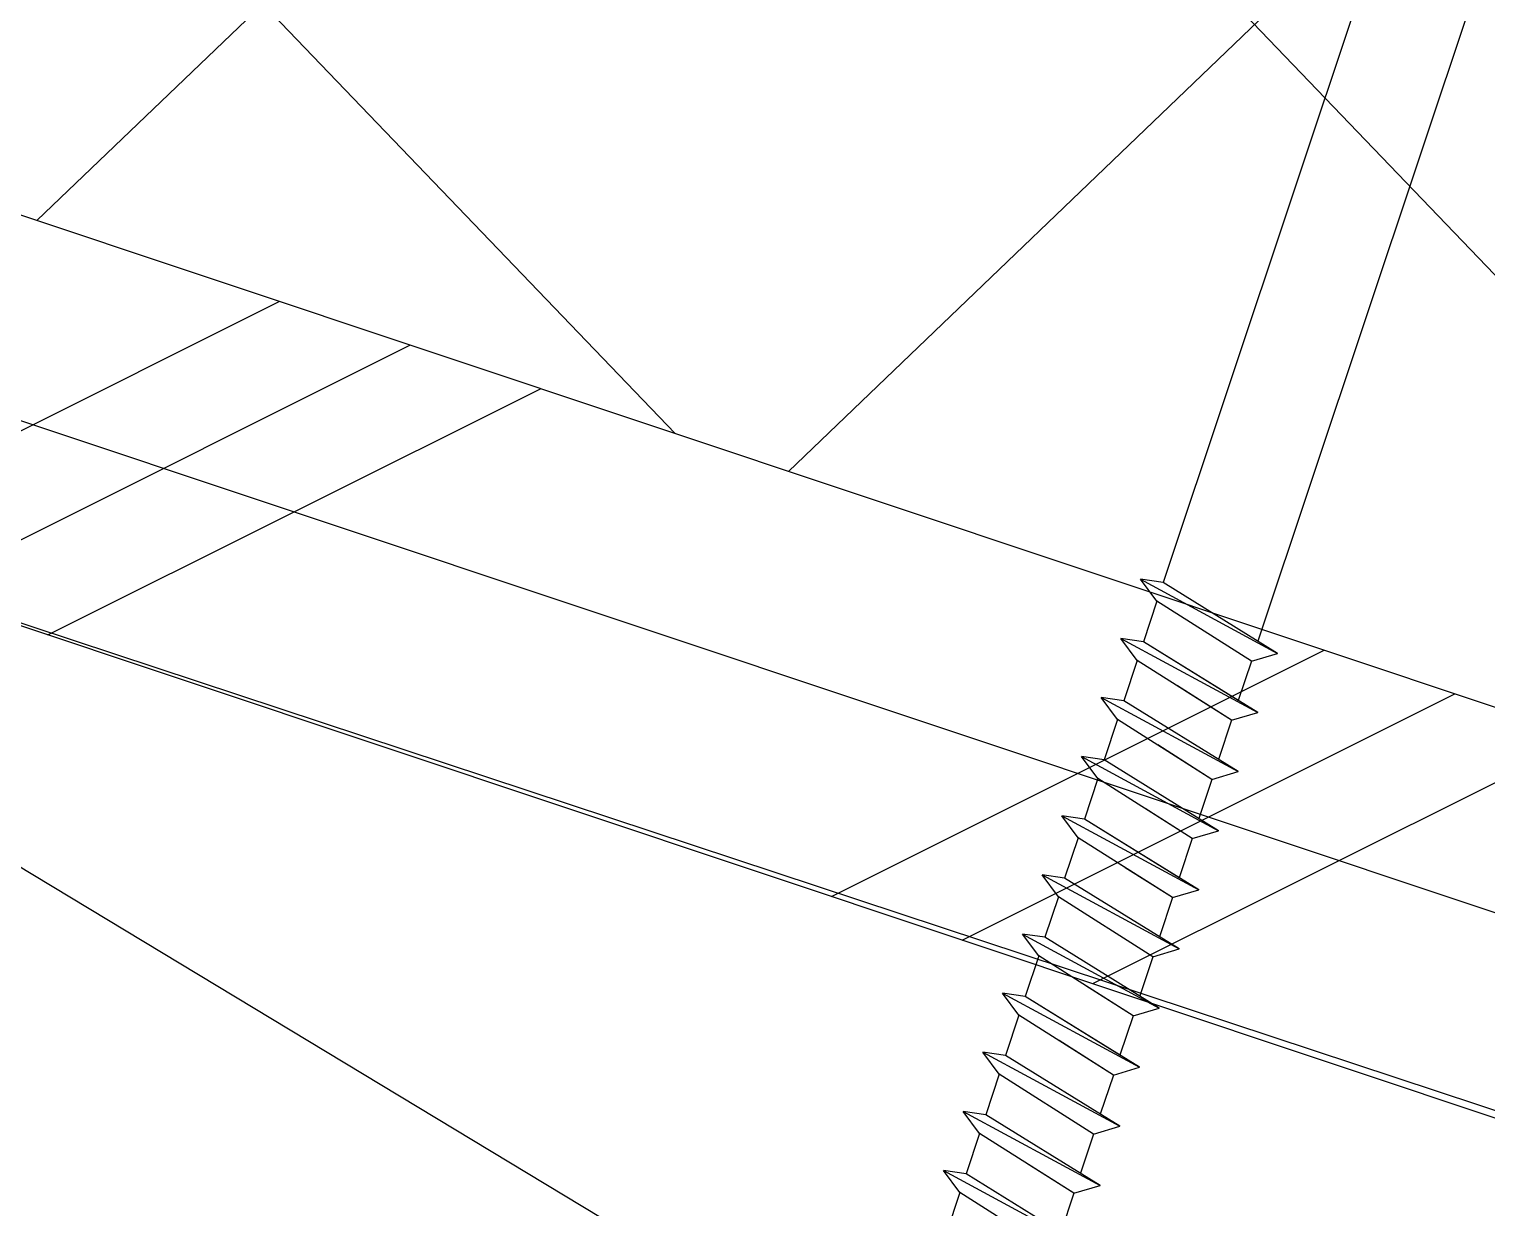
# Model space of a CAD drawing. Header units: inches. Extents: x -2661 to 42767, y -1222 to 9099.
# Drawn here: x 818.267 to 820.605, y 2343.373 to 2345.264 of the extents above; entities that cross this region are included whole.
import ezdxf

# ---------------------------------------------------------------- set-up
doc = ezdxf.new("R2010")
doc.units = ezdxf.units.IN
doc.header["$LTSCALE"] = 12
doc.header["$MEASUREMENT"] = 0
doc.layers.add('S-HATCH1', color=1, linetype='CONTINUOUS', transparency=0.5)
doc.layers.add('S-SIMPSON', color=2, linetype='CONTINUOUS')
doc.layers.add('S-WOOD', color=3, linetype='CONTINUOUS')

# ---------------------------------------------------------------- blocks, each defined once
blk = doc.blocks.new('SIP SCREW')
at = {"layer": 'S-SIMPSON'}
for p, q in [((-0.087, -0.536), (-0.087, -9.8775)), ((0.087, -0.5316), (0.087, -9.8363))]:
    blk.add_line(p, q, dxfattribs=at)
at = {"layer": 'S-SIMPSON', "color": 1}
for p, q in [((-0.123, -9.886), (0.087, -9.8363)), ((-0.123, -9.886), (0.087, -9.8363)), ((-0.123, -9.886), (0.087, -9.8363)), ((-0.123, -9.886), (0.087, -9.8363)), ((0.123, -9.8427), (-0.123, -9.886)), ((0.123, -9.8427), (-0.123, -9.886)), ((0.123, -9.8427), (-0.123, -9.886)), ((0.123, -9.8427), (-0.123, -9.886)), ((0.087, -9.8363), (0.123, -9.8427)), ((0.087, -9.8363), (0.123, -9.8427)), ((0.087, -9.8363), (0.123, -9.8427)), ((0.087, -9.8363), (0.123, -9.8427)), ((0.087, -9.8679), (0.123, -9.8427)), ((0.087, -9.8679), (0.123, -9.8427)), ((0.087, -9.8679), (0.123, -9.8427)), ((0.087, -9.8679), (0.123, -9.8427)), ((-0.087, -9.9112), (-0.123, -9.886)), ((-0.087, -9.9112), (-0.123, -9.886)), ((-0.087, -9.9112), (-0.123, -9.886)), ((-0.087, -9.9112), (-0.123, -9.886)), ((-0.087, -9.9112), (-0.123, -9.886)), ((-0.087, -9.9112), (0.087, -9.8679)), ((-0.087, -9.9112), (0.087, -9.8679)), ((-0.087, -9.9112), (0.087, -9.8679)), ((-0.087, -9.9112), (0.087, -9.8679)), ((-0.087, -9.9112), (0, -9.8896)), ((0.087, -9.8679), (0.087, -9.9363)), ((0.087, -9.8679), (0.087, -9.9363)), ((0.087, -9.8679), (0.087, -9.9363)), ((0.087, -9.8679), (0.087, -9.9363)), ((0.087, -9.8679), (0.087, -9.9363)), ((0.087, -9.8679), (0.087, -9.9363)), ((0.087, -9.8679), (0.087, -9.9363)), ((0.087, -9.8679), (0.087, -9.9363)), ((0.087, -9.8679), (0.087, -9.9363)), ((0.087, -9.8679), (0.087, -9.9363)), ((0.087, -9.8679), (0.087, -9.9363)), ((0.087, -9.8679), (0.087, -9.9363)), ((0.087, -9.8679), (0.087, -9.9363)), ((0.087, -9.8679), (0.087, -9.9363)), ((-0.087, -9.9112), (-0.087, -9.9775)), ((-0.087, -9.9112), (-0.087, -9.9775)), ((-0.087, -9.9112), (-0.087, -9.9775)), ((-0.087, -9.9112), (-0.087, -9.9775)), ((-0.087, -9.9112), (-0.087, -9.9775)), ((-0.087, -9.9112), (-0.087, -9.9775)), ((-0.087, -9.9112), (-0.087, -9.9775)), ((-0.087, -9.9112), (-0.087, -9.9775)), ((-0.087, -9.9112), (-0.087, -9.9775)), ((-0.087, -9.9112), (-0.087, -9.9775)), ((-0.087, -9.9112), (-0.087, -9.9775)), ((-0.087, -9.9112), (-0.087, -9.9775)), ((-0.087, -9.9112), (-0.087, -9.9775)), ((-0.087, -9.9112), (-0.087, -9.9775)), ((-0.087, -9.9112), (-0.087, -9.9775)), ((-0.087, -9.9112), (-0.087, -9.9775)), ((-0.123, -9.986), (0.087, -9.9363)), ((-0.123, -9.986), (0.087, -9.9363)), ((-0.123, -9.986), (0.087, -9.9363)), ((-0.123, -9.986), (0.087, -9.9363)), ((-0.123, -9.986), (0.087, -9.9363)), ((-0.123, -9.986), (0.087, -9.9363)), ((-0.123, -9.986), (0.087, -9.9363)), ((-0.123, -9.986), (0.087, -9.9363)), ((-0.087, -9.9775), (0.087, -9.9363)), ((0.087, -9.9363), (0.123, -9.9427)), ((0.087, -9.9363), (0.123, -9.9427)), ((0.087, -9.9363), (0.123, -9.9427)), ((0.087, -9.9363), (0.123, -9.9427)), ((0.087, -9.9363), (0.123, -9.9427)), ((0.087, -9.9363), (0.123, -9.9427)), ((0.087, -9.9363), (0.123, -9.9427)), ((0.087, -9.9363), (0.123, -9.9427)), ((0.087, -9.9363), (0.123, -9.9427)), ((0.123, -9.9427), (-0.123, -9.986)), ((0.123, -9.9427), (-0.123, -9.986)), ((0.123, -9.9427), (-0.123, -9.986)), ((0.123, -9.9427), (-0.123, -9.986)), ((0.123, -9.9427), (-0.123, -9.986)), ((0.123, -9.9427), (-0.123, -9.986)), ((0.123, -9.9427), (-0.123, -9.986)), ((0.123, -9.9427), (-0.123, -9.986)), ((0.123, -9.9427), (-0.123, -9.986)), ((0.087, -9.9679), (0.123, -9.9427)), ((0.087, -9.9679), (0.123, -9.9427)), ((0.087, -9.9679), (0.123, -9.9427)), ((0.087, -9.9679), (0.123, -9.9427)), ((0.087, -9.9679), (0.123, -9.9427)), ((0.087, -9.9679), (0.123, -9.9427)), ((0.087, -9.9679), (0.123, -9.9427)), ((0.087, -9.9679), (0.123, -9.9427)), ((0.087, -9.9679), (0.123, -9.9427)), ((-0.087, -10.0112), (0.087, -9.9679)), ((-0.087, -10.0112), (0.087, -9.9679)), ((-0.087, -10.0112), (0.087, -9.9679)), ((-0.087, -10.0112), (0.087, -9.9679)), ((-0.087, -10.0112), (0.087, -9.9679)), ((-0.087, -10.0112), (0.087, -9.9679)), ((-0.087, -10.0112), (0.087, -9.9679)), ((-0.087, -10.0112), (0.087, -9.9679)), ((-0.087, -10.0112), (0.087, -9.9679)), ((0.087, -9.9679), (0.087, -10.0363)), ((0.087, -9.9679), (0.087, -10.0363)), ((0.087, -9.9679), (0.087, -10.0363)), ((0.087, -9.9679), (0.087, -10.0363)), ((0.087, -9.9679), (0.087, -10.0363)), ((0.087, -9.9679), (0.087, -10.0363)), ((0.087, -9.9679), (0.087, -10.0363)), ((0.087, -9.9679), (0.087, -10.0363)), ((0.087, -9.9679), (0.087, -10.0363)), ((0.087, -9.9679), (0.087, -10.0363)), ((0.087, -9.9679), (0.087, -10.0363)), ((0.087, -9.9679), (0.087, -10.0363)), ((0.087, -9.9679), (0.087, -10.0363)), ((0.087, -9.9679), (0.087, -10.0363)), ((0.087, -9.9679), (0.087, -10.0363)), ((0.087, -9.9679), (0.087, -10.0363)), ((0.087, -9.9679), (0.087, -10.0363)), ((0.087, -9.9679), (0.087, -10.0363)), ((0.087, -9.9679), (0.087, -10.0363)), ((0.087, -9.9679), (0.087, -10.0363)), ((0.087, -9.9679), (0.087, -10.0363)), ((-0.087, -10.0112), (-0.123, -9.986)), ((-0.087, -10.0112), (-0.123, -9.986)), ((-0.087, -10.0112), (-0.123, -9.986)), ((-0.087, -10.0112), (-0.123, -9.986)), ((-0.087, -10.0112), (-0.123, -9.986)), ((-0.087, -10.0112), (-0.123, -9.986)), ((-0.087, -10.0112), (-0.123, -9.986)), ((-0.087, -10.0112), (-0.123, -9.986)), ((-0.087, -10.0112), (-0.123, -9.986)), ((-0.087, -10.0112), (-0.123, -9.986)), ((-0.087, -10.0112), (-0.123, -9.986)), ((-0.087, -10.0112), (-0.123, -9.986)), ((-0.087, -10.0112), (-0.123, -9.986)), ((-0.087, -10.0112), (0.013, -9.9863)), ((-0.087, -10.0112), (0.013, -9.9863)), ((-0.087, -10.0112), (0.013, -9.9863)), ((-0.087, -10.0112), (0, -9.9896)), ((-0.087, -10.0112), (-0.087, -10.0775)), ((-0.087, -10.0112), (-0.087, -10.0775)), ((-0.087, -10.0112), (-0.087, -10.0775)), ((-0.087, -10.0112), (-0.087, -10.0775)), ((-0.087, -10.0112), (-0.087, -10.0775)), ((-0.087, -10.0112), (-0.087, -10.0775)), ((-0.087, -10.0112), (-0.087, -10.0775)), ((-0.087, -10.0112), (-0.087, -10.0775)), ((-0.087, -10.0112), (-0.087, -10.0775)), ((-0.087, -10.0112), (-0.087, -10.0775)), ((-0.087, -10.0112), (-0.087, -10.0775)), ((-0.087, -10.0112), (-0.087, -10.0775)), ((-0.087, -10.0112), (-0.087, -10.0775)), ((-0.087, -10.0112), (-0.087, -10.0775)), ((-0.087, -10.0112), (-0.087, -10.0775)), ((-0.087, -10.0112), (-0.087, -10.0775)), ((-0.087, -10.0112), (-0.087, -10.0775)), ((-0.087, -10.0112), (-0.087, -10.0775)), ((-0.087, -10.0112), (-0.087, -10.0775)), ((-0.087, -10.0112), (-0.087, -10.0775)), ((-0.087, -10.0112), (-0.087, -10.0775)), ((-0.123, -10.086), (0.087, -10.0363)), ((-0.123, -10.086), (0.087, -10.0363)), ((-0.123, -10.086), (0.087, -10.0363)), ((-0.123, -10.086), (0.087, -10.0363)), ((-0.123, -10.086), (0.087, -10.0363)), ((-0.123, -10.086), (0.087, -10.0363)), ((-0.123, -10.086), (0.087, -10.0363)), ((-0.123, -10.086), (0.087, -10.0363)), ((-0.123, -10.086), (0.087, -10.0363)), ((-0.123, -10.086), (0.087, -10.0363)), ((-0.123, -10.086), (0.087, -10.0363)), ((-0.123, -10.086), (0.087, -10.0363)), ((0.123, -10.0427), (-0.123, -10.086)), ((0.123, -10.0427), (-0.123, -10.086)), ((0.123, -10.0427), (-0.123, -10.086)), ((0.123, -10.0427), (-0.123, -10.086)), ((0.123, -10.0427), (-0.123, -10.086)), ((0.123, -10.0427), (-0.123, -10.086)), ((0.123, -10.0427), (-0.123, -10.086)), ((0.123, -10.0427), (-0.123, -10.086)), ((0.123, -10.0427), (-0.123, -10.086)), ((0.123, -10.0427), (-0.123, -10.086)), ((0.123, -10.0427), (-0.123, -10.086)), ((0.123, -10.0427), (-0.123, -10.086)), ((0.087, -10.0363), (0.123, -10.0427)), ((0.087, -10.0363), (0.123, -10.0427)), ((0.087, -10.0363), (0.123, -10.0427)), ((0.087, -10.0363), (0.123, -10.0427)), ((0.087, -10.0363), (0.123, -10.0427)), ((0.087, -10.0363), (0.123, -10.0427)), ((0.087, -10.0363), (0.123, -10.0427)), ((0.087, -10.0363), (0.123, -10.0427)), ((0.087, -10.0363), (0.123, -10.0427)), ((0.087, -10.0363), (0.123, -10.0427)), ((0.087, -10.0363), (0.123, -10.0427)), ((0.087, -10.0363), (0.123, -10.0427)), ((0.087, -10.0679), (0.123, -10.0427)), ((0.087, -10.0679), (0.123, -10.0427)), ((0.087, -10.0679), (0.123, -10.0427)), ((0.087, -10.0679), (0.123, -10.0427)), ((0.087, -10.0679), (0.123, -10.0427)), ((0.087, -10.0679), (0.123, -10.0427)), ((0.087, -10.0679), (0.123, -10.0427)), ((0.087, -10.0679), (0.123, -10.0427)), ((0.087, -10.0679), (0.123, -10.0427)), ((0.087, -10.0679), (0.123, -10.0427)), ((0.087, -10.0679), (0.123, -10.0427)), ((0.087, -10.0679), (0.123, -10.0427)), ((-0.087, -10.1112), (0.087, -10.0679)), ((-0.087, -10.1112), (0.087, -10.0679)), ((-0.087, -10.1112), (0.087, -10.0679)), ((-0.087, -10.1112), (0.087, -10.0679)), ((-0.087, -10.1112), (0.087, -10.0679)), ((-0.087, -10.1112), (0.087, -10.0679)), ((-0.087, -10.1112), (0.087, -10.0679)), ((-0.087, -10.1112), (0.087, -10.0679)), ((-0.087, -10.1112), (0.087, -10.0679)), ((-0.087, -10.1112), (0.087, -10.0679)), ((-0.087, -10.1112), (0.087, -10.0679)), ((-0.087, -10.1112), (0.087, -10.0679)), ((0.087, -10.0679), (0.087, -10.1363)), ((0.087, -10.0679), (0.087, -10.1363)), ((0.087, -10.0679), (0.087, -10.1363)), ((0.087, -10.0679), (0.087, -10.1363)), ((0.087, -10.0679), (0.087, -10.1363)), ((0.087, -10.0679), (0.087, -10.1363)), ((0.087, -10.0679), (0.087, -10.1363)), ((0.087, -10.0679), (0.087, -10.1363)), ((0.087, -10.0679), (0.087, -10.1363)), ((0.087, -10.0679), (0.087, -10.1363)), ((0.087, -10.0679), (0.087, -10.1363)), ((0.087, -10.0679), (0.087, -10.1363)), ((0.087, -10.0679), (0.087, -10.1363)), ((0.087, -10.0679), (0.087, -10.1363)), ((0.087, -10.0679), (0.087, -10.1363)), ((0.087, -10.0679), (0.087, -10.1363)), ((0.087, -10.0679), (0.087, -10.1363)), ((0.087, -10.0679), (0.087, -10.1363)), ((0.087, -10.0679), (0.087, -10.1363)), ((0.087, -10.0679), (0.087, -10.1363)), ((0.087, -10.0679), (0.087, -10.1363)), ((0.087, -10.0679), (0.087, -10.1363)), ((0.087, -10.0679), (0.087, -10.1363)), ((0.087, -10.0679), (0.087, -10.1363)), ((0.087, -10.0679), (0.087, -10.1363)), ((-0.087, -10.1112), (-0.123, -10.086)), ((-0.087, -10.1112), (-0.123, -10.086)), ((-0.087, -10.1112), (-0.123, -10.086)), ((-0.087, -10.1112), (-0.123, -10.086)), ((-0.087, -10.1112), (-0.123, -10.086)), ((-0.087, -10.1112), (-0.123, -10.086)), ((-0.087, -10.1112), (-0.123, -10.086)), ((-0.087, -10.1112), (-0.123, -10.086)), ((-0.087, -10.1112), (-0.123, -10.086)), ((-0.087, -10.1112), (-0.123, -10.086)), ((-0.087, -10.1112), (-0.123, -10.086)), ((-0.087, -10.1112), (-0.123, -10.086)), ((-0.087, -10.1112), (-0.123, -10.086)), ((-0.087, -10.1112), (-0.123, -10.086)), ((-0.087, -10.1112), (-0.123, -10.086)), ((-0.087, -10.1112), (0.013, -10.0863)), ((-0.087, -10.1112), (0.013, -10.0863)), ((-0.087, -10.1112), (0.013, -10.0863)), ((-0.087, -10.1112), (-0.087, -10.1775)), ((-0.087, -10.1112), (-0.087, -10.1775)), ((-0.087, -10.1112), (-0.087, -10.1775)), ((-0.087, -10.1112), (-0.087, -10.1775)), ((-0.087, -10.1112), (-0.087, -10.1775)), ((-0.087, -10.1112), (-0.087, -10.1775)), ((-0.087, -10.1112), (-0.087, -10.1775)), ((-0.087, -10.1112), (-0.087, -10.1775)), ((-0.087, -10.1112), (-0.087, -10.1775)), ((-0.087, -10.1112), (-0.087, -10.1775)), ((-0.087, -10.1112), (-0.087, -10.1775)), ((-0.087, -10.1112), (-0.087, -10.1775)), ((-0.087, -10.1112), (-0.087, -10.1775)), ((-0.087, -10.1112), (-0.087, -10.1775)), ((-0.087, -10.1112), (-0.087, -10.1775)), ((-0.087, -10.1112), (-0.087, -10.1775)), ((-0.087, -10.1112), (-0.087, -10.1775)), ((-0.087, -10.1112), (-0.087, -10.1775)), ((-0.087, -10.1112), (-0.087, -10.1775)), ((-0.087, -10.1112), (-0.087, -10.1775)), ((-0.087, -10.1112), (-0.087, -10.1775)), ((-0.087, -10.1112), (-0.087, -10.1775)), ((-0.087, -10.1112), (-0.087, -10.1775)), ((-0.087, -10.1112), (-0.087, -10.1775)), ((-0.087, -10.1112), (-0.087, -10.1775)), ((-0.123, -10.186), (0.087, -10.1363)), ((-0.123, -10.186), (0.087, -10.1363)), ((-0.123, -10.186), (0.087, -10.1363)), ((-0.123, -10.186), (0.087, -10.1363)), ((-0.123, -10.186), (0.087, -10.1363)), ((-0.123, -10.186), (0.087, -10.1363)), ((-0.123, -10.186), (0.087, -10.1363)), ((-0.123, -10.186), (0.087, -10.1363)), ((-0.123, -10.186), (0.087, -10.1363)), ((-0.123, -10.186), (0.087, -10.1363)), ((-0.123, -10.186), (0.087, -10.1363)), ((-0.123, -10.186), (0.087, -10.1363)), ((-0.123, -10.186), (0.087, -10.1363)), ((-0.123, -10.186), (0.087, -10.1363)), ((-0.123, -10.186), (0.087, -10.1363)), ((-0.123, -10.186), (0.087, -10.1363)), ((-0.123, -10.186), (0.087, -10.1363)), ((-0.123, -10.186), (0.087, -10.1363)), ((-0.123, -10.186), (0.087, -10.1363)), ((0.123, -10.1427), (-0.123, -10.186)), ((0.123, -10.1427), (-0.123, -10.186)), ((0.123, -10.1427), (-0.123, -10.186)), ((0.123, -10.1427), (-0.123, -10.186)), ((0.123, -10.1427), (-0.123, -10.186)), ((0.123, -10.1427), (-0.123, -10.186)), ((0.123, -10.1427), (-0.123, -10.186)), ((0.123, -10.1427), (-0.123, -10.186)), ((0.123, -10.1427), (-0.123, -10.186)), ((0.123, -10.1427), (-0.123, -10.186)), ((0.123, -10.1427), (-0.123, -10.186)), ((0.123, -10.1427), (-0.123, -10.186)), ((0.123, -10.1427), (-0.123, -10.186)), ((0.123, -10.1427), (-0.123, -10.186)), ((0.123, -10.1427), (-0.123, -10.186)), ((0.123, -10.1427), (-0.123, -10.186)), ((0.123, -10.1427), (-0.123, -10.186)), ((0.123, -10.1427), (-0.123, -10.186)), ((0.123, -10.1427), (-0.123, -10.186)), ((0.087, -10.1363), (0.123, -10.1427)), ((0.087, -10.1363), (0.123, -10.1427)), ((0.087, -10.1363), (0.123, -10.1427)), ((0.087, -10.1363), (0.123, -10.1427)), ((0.087, -10.1363), (0.123, -10.1427)), ((0.087, -10.1363), (0.123, -10.1427)), ((0.087, -10.1363), (0.123, -10.1427)), ((0.087, -10.1363), (0.123, -10.1427)), ((0.087, -10.1363), (0.123, -10.1427)), ((0.087, -10.1363), (0.123, -10.1427)), ((0.087, -10.1363), (0.123, -10.1427)), ((0.087, -10.1363), (0.123, -10.1427)), ((0.087, -10.1363), (0.123, -10.1427)), ((0.087, -10.1363), (0.123, -10.1427)), ((0.087, -10.1363), (0.123, -10.1427)), ((0.087, -10.1363), (0.123, -10.1427)), ((0.087, -10.1363), (0.123, -10.1427)), ((0.087, -10.1363), (0.123, -10.1427)), ((0.087, -10.1363), (0.123, -10.1427)), ((0.087, -10.1679), (0.123, -10.1427)), ((0.087, -10.1679), (0.123, -10.1427)), ((0.087, -10.1679), (0.123, -10.1427)), ((0.087, -10.1679), (0.123, -10.1427)), ((0.087, -10.1679), (0.123, -10.1427)), ((0.087, -10.1679), (0.123, -10.1427)), ((0.087, -10.1679), (0.123, -10.1427)), ((0.087, -10.1679), (0.123, -10.1427)), ((0.087, -10.1679), (0.123, -10.1427)), ((0.087, -10.1679), (0.123, -10.1427)), ((0.087, -10.1679), (0.123, -10.1427)), ((0.087, -10.1679), (0.123, -10.1427)), ((0.087, -10.1679), (0.123, -10.1427)), ((0.087, -10.1679), (0.123, -10.1427)), ((0.087, -10.1679), (0.123, -10.1427)), ((0.087, -10.1679), (0.123, -10.1427)), ((0.087, -10.1679), (0.123, -10.1427)), ((0.087, -10.1679), (0.123, -10.1427)), ((0.087, -10.1679), (0.123, -10.1427)), ((-0.087, -10.2112), (0.087, -10.1679)), ((-0.087, -10.2112), (0.087, -10.1679)), ((-0.087, -10.2112), (0.087, -10.1679)), ((-0.087, -10.2112), (0.087, -10.1679)), ((-0.087, -10.2112), (0.087, -10.1679)), ((-0.087, -10.2112), (0.087, -10.1679)), ((-0.087, -10.2112), (0.087, -10.1679)), ((-0.087, -10.2112), (0.087, -10.1679)), ((-0.087, -10.2112), (0.087, -10.1679)), ((-0.087, -10.2112), (0.087, -10.1679)), ((-0.087, -10.2112), (0.087, -10.1679)), ((-0.087, -10.2112), (0.087, -10.1679)), ((-0.087, -10.2112), (0.087, -10.1679)), ((-0.087, -10.2112), (0.087, -10.1679)), ((-0.087, -10.2112), (0.087, -10.1679)), ((-0.087, -10.2112), (0.087, -10.1679)), ((-0.087, -10.2112), (0.087, -10.1679)), ((-0.087, -10.2112), (0.087, -10.1679)), ((-0.087, -10.2112), (0.087, -10.1679)), ((0.087, -10.1679), (0.087, -10.2363)), ((0.087, -10.1679), (0.087, -10.2363)), ((0.087, -10.1679), (0.087, -10.2363)), ((0.087, -10.1679), (0.087, -10.2363)), ((0.087, -10.1679), (0.087, -10.2363)), ((0.087, -10.1679), (0.087, -10.2363)), ((0.087, -10.1679), (0.087, -10.2363)), ((0.087, -10.1679), (0.087, -10.2363)), ((0.087, -10.1679), (0.087, -10.2363)), ((0.087, -10.1679), (0.087, -10.2363)), ((0.087, -10.1679), (0.087, -10.2363)), ((0.087, -10.1679), (0.087, -10.2363)), ((-0.087, -10.2112), (-0.123, -10.186)), ((-0.087, -10.2112), (-0.123, -10.186)), ((-0.087, -10.2112), (-0.123, -10.186)), ((-0.087, -10.2112), (-0.123, -10.186)), ((-0.087, -10.2112), (-0.123, -10.186)), ((-0.087, -10.2112), (-0.123, -10.186)), ((-0.087, -10.2112), (-0.123, -10.186)), ((-0.087, -10.2112), (-0.123, -10.186)), ((-0.087, -10.2112), (-0.123, -10.186)), ((-0.087, -10.2112), (-0.123, -10.186)), ((-0.087, -10.2112), (-0.123, -10.186)), ((-0.087, -10.2112), (-0.123, -10.186)), ((-0.087, -10.2112), (-0.123, -10.186)), ((-0.087, -10.2112), (-0.123, -10.186)), ((-0.087, -10.2112), (-0.123, -10.186)), ((-0.087, -10.2112), (-0.123, -10.186)), ((-0.087, -10.2112), (-0.123, -10.186)), ((-0.087, -10.2112), (-0.123, -10.186)), ((-0.087, -10.2112), (-0.123, -10.186)), ((-0.087, -10.2112), (-0.123, -10.186)), ((-0.087, -10.2112), (-0.123, -10.186)), ((-0.087, -10.2112), (-0.123, -10.186)), ((-0.087, -10.2112), (-0.123, -10.186)), ((-0.087, -10.2112), (0, -10.1896)), ((-0.087, -10.2112), (0, -10.1896)), ((-0.087, -10.2112), (0, -10.1896)), ((-0.087, -10.2112), (0, -10.1896)), ((-0.087, -10.2112), (-0.087, -10.2775)), ((-0.087, -10.2112), (-0.087, -10.2775)), ((-0.087, -10.2112), (-0.087, -10.2775)), ((-0.087, -10.2112), (-0.087, -10.2775)), ((-0.087, -10.2112), (-0.087, -10.2775)), ((-0.087, -10.2112), (-0.087, -10.2775)), ((-0.087, -10.2112), (-0.087, -10.2775)), ((-0.087, -10.2112), (-0.087, -10.2775)), ((-0.087, -10.2112), (-0.087, -10.2775)), ((-0.087, -10.2112), (-0.087, -10.2775)), ((-0.087, -10.2112), (-0.087, -10.2775)), ((-0.087, -10.2112), (-0.087, -10.2775)), ((-0.087, -10.2112), (-0.087, -10.2775)), ((-0.087, -10.2112), (-0.087, -10.2775)), ((-0.123, -10.286), (0.087, -10.2363)), ((-0.123, -10.286), (0.087, -10.2363)), ((-0.123, -10.286), (0.087, -10.2363)), ((-0.123, -10.286), (0.087, -10.2363)), ((-0.123, -10.286), (0.087, -10.2363)), ((-0.123, -10.286), (0.087, -10.2363)), ((-0.123, -10.286), (0.087, -10.2363)), ((-0.123, -10.286), (0.087, -10.2363)), ((-0.087, -10.2775), (0.087, -10.2363)), ((0.087, -10.2363), (0.123, -10.2427)), ((0.087, -10.2363), (0.123, -10.2427)), ((0.087, -10.2363), (0.123, -10.2427)), ((0.087, -10.2363), (0.123, -10.2427)), ((0.087, -10.2363), (0.123, -10.2427)), ((0.087, -10.2363), (0.123, -10.2427)), ((0.087, -10.2363), (0.123, -10.2427)), ((0.087, -10.2363), (0.123, -10.2427)), ((0.087, -10.2363), (0.123, -10.2427)), ((0.123, -10.2427), (-0.123, -10.286)), ((0.123, -10.2427), (-0.123, -10.286)), ((0.123, -10.2427), (-0.123, -10.286)), ((0.123, -10.2427), (-0.123, -10.286)), ((0.123, -10.2427), (-0.123, -10.286)), ((0.123, -10.2427), (-0.123, -10.286)), ((0.123, -10.2427), (-0.123, -10.286)), ((0.123, -10.2427), (-0.123, -10.286)), ((0.123, -10.2427), (-0.123, -10.286)), ((0.087, -10.2679), (0.123, -10.2427)), ((0.087, -10.2679), (0.123, -10.2427)), ((0.087, -10.2679), (0.123, -10.2427)), ((0.087, -10.2679), (0.123, -10.2427)), ((0.087, -10.2679), (0.123, -10.2427)), ((0.087, -10.2679), (0.123, -10.2427)), ((0.087, -10.2679), (0.123, -10.2427)), ((0.087, -10.2679), (0.123, -10.2427)), ((0.087, -10.2679), (0.123, -10.2427)), ((-0.087, -10.3112), (-0.123, -10.286)), ((-0.087, -10.3112), (-0.123, -10.286)), ((-0.087, -10.3112), (-0.123, -10.286)), ((-0.087, -10.3112), (-0.123, -10.286)), ((-0.087, -10.3112), (-0.123, -10.286)), ((-0.087, -10.3112), (-0.123, -10.286)), ((-0.087, -10.3112), (-0.123, -10.286)), ((-0.087, -10.3112), (-0.123, -10.286)), ((-0.087, -10.3112), (-0.123, -10.286)), ((-0.087, -10.3112), (-0.123, -10.286)), ((-0.087, -10.3112), (-0.123, -10.286)), ((-0.087, -10.3112), (-0.123, -10.286)), ((-0.087, -10.3112), (-0.123, -10.286)), ((-0.087, -10.3112), (0.087, -10.2679)), ((-0.087, -10.3112), (0.087, -10.2679)), ((-0.087, -10.3112), (0.087, -10.2679)), ((-0.087, -10.3112), (0.087, -10.2679)), ((-0.087, -10.3112), (0.087, -10.2679)), ((-0.087, -10.3112), (0.087, -10.2679)), ((-0.087, -10.3112), (0.087, -10.2679)), ((-0.087, -10.3112), (0.087, -10.2679)), ((-0.087, -10.3112), (0.087, -10.2679)), ((-0.087, -10.3112), (0.013, -10.2863)), ((-0.087, -10.3112), (0.013, -10.2863)), ((-0.087, -10.3112), (0.013, -10.2863)), ((0.087, -10.2679), (0.087, -10.3363)), ((0.087, -10.2679), (0.087, -10.3363)), ((0.087, -10.2679), (0.087, -10.3363)), ((0.087, -10.2679), (0.087, -10.3363)), ((0.087, -10.2679), (0.087, -10.3363)), ((0.087, -10.2679), (0.087, -10.3363)), ((0.087, -10.2679), (0.087, -10.3363)), ((0.087, -10.2679), (0.087, -10.3363)), ((0.087, -10.2679), (0.087, -10.3363)), ((0.087, -10.2679), (0.087, -10.3363)), ((0.087, -10.2679), (0.087, -10.3363)), ((0.087, -10.2679), (0.087, -10.3363)), ((0.087, -10.2679), (0.087, -10.3363)), ((0.087, -10.2679), (0.087, -10.3363)), ((0.087, -10.2679), (0.087, -10.3363)), ((0.087, -10.2679), (0.087, -10.3363)), ((0.087, -10.2679), (0.087, -10.3363)), ((-0.087, -10.3112), (0, -10.2896)), ((-0.087, -10.3112), (-0.087, -10.3775)), ((-0.087, -10.3112), (-0.087, -10.3775)), ((-0.087, -10.3112), (-0.087, -10.3775)), ((-0.087, -10.3112), (-0.087, -10.3775)), ((-0.087, -10.3112), (-0.087, -10.3775)), ((-0.087, -10.3112), (-0.087, -10.3775)), ((-0.087, -10.3112), (-0.087, -10.3775)), ((-0.087, -10.3112), (-0.087, -10.3775)), ((-0.087, -10.3112), (-0.087, -10.3775)), ((-0.087, -10.3112), (-0.087, -10.3775)), ((-0.087, -10.3112), (-0.087, -10.3775)), ((-0.087, -10.3112), (-0.087, -10.3775)), ((-0.087, -10.3112), (-0.087, -10.3775)), ((-0.087, -10.3112), (-0.087, -10.3775)), ((-0.087, -10.3112), (-0.087, -10.3775)), ((-0.087, -10.3112), (-0.087, -10.3775)), ((-0.123, -10.386), (0.087, -10.3363)), ((-0.123, -10.386), (0.087, -10.3363)), ((-0.123, -10.386), (0.087, -10.3363)), ((-0.123, -10.386), (0.087, -10.3363)), ((-0.123, -10.386), (0.087, -10.3363)), ((-0.123, -10.386), (0.087, -10.3363)), ((-0.123, -10.386), (0.087, -10.3363)), ((-0.123, -10.386), (0.087, -10.3363)), ((-0.123, -10.386), (0.087, -10.3363)), ((-0.123, -10.386), (0.087, -10.3363)), ((-0.123, -10.386), (0.087, -10.3363)), ((-0.123, -10.386), (0.087, -10.3363)), ((0.123, -10.3427), (-0.123, -10.386)), ((0.123, -10.3427), (-0.123, -10.386)), ((0.123, -10.3427), (-0.123, -10.386)), ((0.123, -10.3427), (-0.123, -10.386)), ((0.123, -10.3427), (-0.123, -10.386)), ((0.123, -10.3427), (-0.123, -10.386)), ((0.123, -10.3427), (-0.123, -10.386)), ((0.123, -10.3427), (-0.123, -10.386)), ((0.123, -10.3427), (-0.123, -10.386)), ((0.123, -10.3427), (-0.123, -10.386)), ((0.123, -10.3427), (-0.123, -10.386)), ((0.123, -10.3427), (-0.123, -10.386)), ((0.087, -10.3363), (0.123, -10.3427)), ((0.087, -10.3363), (0.123, -10.3427)), ((0.087, -10.3363), (0.123, -10.3427)), ((0.087, -10.3363), (0.123, -10.3427)), ((0.087, -10.3363), (0.123, -10.3427)), ((0.087, -10.3363), (0.123, -10.3427)), ((0.087, -10.3363), (0.123, -10.3427)), ((0.087, -10.3363), (0.123, -10.3427)), ((0.087, -10.3363), (0.123, -10.3427)), ((0.087, -10.3363), (0.123, -10.3427)), ((0.087, -10.3363), (0.123, -10.3427)), ((0.087, -10.3363), (0.123, -10.3427)), ((0.087, -10.3679), (0.123, -10.3427)), ((0.087, -10.3679), (0.123, -10.3427)), ((0.087, -10.3679), (0.123, -10.3427)), ((0.087, -10.3679), (0.123, -10.3427)), ((0.087, -10.3679), (0.123, -10.3427)), ((0.087, -10.3679), (0.123, -10.3427)), ((0.087, -10.3679), (0.123, -10.3427)), ((0.087, -10.3679), (0.123, -10.3427)), ((0.087, -10.3679), (0.123, -10.3427)), ((0.087, -10.3679), (0.123, -10.3427)), ((0.087, -10.3679), (0.123, -10.3427)), ((0.087, -10.3679), (0.123, -10.3427)), ((-0.087, -10.4112), (0.087, -10.3679)), ((-0.087, -10.4112), (0.087, -10.3679)), ((-0.087, -10.4112), (0.087, -10.3679)), ((-0.087, -10.4112), (0.087, -10.3679)), ((-0.087, -10.4112), (0.087, -10.3679)), ((-0.087, -10.4112), (0.087, -10.3679)), ((-0.087, -10.4112), (0.087, -10.3679)), ((-0.087, -10.4112), (0.087, -10.3679)), ((-0.087, -10.4112), (0.087, -10.3679)), ((-0.087, -10.4112), (0.087, -10.3679)), ((-0.087, -10.4112), (0.087, -10.3679)), ((-0.087, -10.4112), (0.087, -10.3679)), ((0.087, -10.3679), (0.087, -10.4363)), ((0.087, -10.3679), (0.087, -10.4363)), ((0.087, -10.3679), (0.087, -10.4363)), ((0.087, -10.3679), (0.087, -10.4363)), ((0.087, -10.3679), (0.087, -10.4363)), ((0.087, -10.3679), (0.087, -10.4363)), ((0.087, -10.3679), (0.087, -10.4363)), ((0.087, -10.3679), (0.087, -10.4363)), ((0.087, -10.3679), (0.087, -10.4363)), ((0.087, -10.3679), (0.087, -10.4363)), ((0.087, -10.3679), (0.087, -10.4363)), ((0.087, -10.3679), (0.087, -10.4363)), ((0.087, -10.3679), (0.087, -10.4363)), ((0.087, -10.3679), (0.087, -10.4363)), ((0.087, -10.3679), (0.087, -10.4363)), ((0.087, -10.3679), (0.087, -10.4363)), ((0.087, -10.3679), (0.087, -10.4363)), ((-0.087, -10.4112), (-0.123, -10.386)), ((-0.087, -10.4112), (-0.123, -10.386)), ((-0.087, -10.4112), (-0.123, -10.386)), ((-0.087, -10.4112), (-0.123, -10.386)), ((-0.087, -10.4112), (-0.123, -10.386)), ((-0.087, -10.4112), (-0.123, -10.386)), ((-0.087, -10.4112), (-0.123, -10.386)), ((-0.087, -10.4112), (-0.123, -10.386)), ((-0.087, -10.4112), (-0.123, -10.386)), ((-0.087, -10.4112), (-0.123, -10.386)), ((-0.087, -10.4112), (-0.123, -10.386)), ((-0.087, -10.4112), (-0.123, -10.386)), ((-0.087, -10.4112), (-0.087, -10.4775)), ((-0.087, -10.4112), (-0.087, -10.4775)), ((-0.087, -10.4112), (-0.087, -10.4775)), ((-0.087, -10.4112), (-0.087, -10.4775)), ((-0.087, -10.4112), (-0.087, -10.4775)), ((-0.087, -10.4112), (-0.087, -10.4775)), ((-0.087, -10.4112), (-0.087, -10.4775)), ((-0.087, -10.4112), (-0.087, -10.4775)), ((-0.087, -10.4112), (-0.087, -10.4775)), ((-0.087, -10.4112), (-0.087, -10.4775)), ((-0.087, -10.4112), (-0.087, -10.4775)), ((-0.087, -10.4112), (-0.087, -10.4775)), ((-0.087, -10.4112), (-0.087, -10.4775)), ((-0.087, -10.4112), (-0.087, -10.4775)), ((-0.087, -10.4112), (-0.087, -10.4775)), ((-0.087, -10.4112), (-0.087, -10.4775)), ((-0.087, -10.4112), (-0.087, -10.4775)), ((-0.123, -10.486), (0.087, -10.4363)), ((-0.123, -10.486), (0.087, -10.4363)), ((-0.123, -10.486), (0.087, -10.4363)), ((-0.123, -10.486), (0.087, -10.4363)), ((-0.123, -10.486), (0.087, -10.4363)), ((-0.123, -10.486), (0.087, -10.4363)), ((-0.123, -10.486), (0.087, -10.4363)), ((-0.123, -10.486), (0.087, -10.4363)), ((-0.123, -10.486), (0.087, -10.4363)), ((-0.123, -10.486), (0.087, -10.4363)), ((-0.123, -10.486), (0.087, -10.4363)), ((-0.123, -10.486), (0.087, -10.4363)), ((-0.123, -10.486), (0.087, -10.4363)), ((-0.123, -10.486), (0.087, -10.4363)), ((-0.123, -10.486), (0.087, -10.4363)), ((0.123, -10.4427), (-0.123, -10.486)), ((0.123, -10.4427), (-0.123, -10.486)), ((0.123, -10.4427), (-0.123, -10.486)), ((0.123, -10.4427), (-0.123, -10.486)), ((0.123, -10.4427), (-0.123, -10.486)), ((0.123, -10.4427), (-0.123, -10.486)), ((0.123, -10.4427), (-0.123, -10.486)), ((0.123, -10.4427), (-0.123, -10.486)), ((0.123, -10.4427), (-0.123, -10.486)), ((0.123, -10.4427), (-0.123, -10.486)), ((0.123, -10.4427), (-0.123, -10.486)), ((0.123, -10.4427), (-0.123, -10.486)), ((0.123, -10.4427), (-0.123, -10.486)), ((0.123, -10.4427), (-0.123, -10.486)), ((0.123, -10.4427), (-0.123, -10.486)), ((0.087, -10.4363), (0.123, -10.4427)), ((0.087, -10.4363), (0.123, -10.4427)), ((0.087, -10.4363), (0.123, -10.4427)), ((0.087, -10.4363), (0.123, -10.4427)), ((0.087, -10.4363), (0.123, -10.4427)), ((0.087, -10.4363), (0.123, -10.4427)), ((0.087, -10.4363), (0.123, -10.4427)), ((0.087, -10.4363), (0.123, -10.4427)), ((0.087, -10.4363), (0.123, -10.4427)), ((0.087, -10.4363), (0.123, -10.4427)), ((0.087, -10.4363), (0.123, -10.4427)), ((0.087, -10.4363), (0.123, -10.4427)), ((0.087, -10.4363), (0.123, -10.4427)), ((0.087, -10.4363), (0.123, -10.4427)), ((0.087, -10.4363), (0.123, -10.4427)), ((0.087, -10.4679), (0.123, -10.4427)), ((0.087, -10.4679), (0.123, -10.4427)), ((0.087, -10.4679), (0.123, -10.4427)), ((0.087, -10.4679), (0.123, -10.4427)), ((0.087, -10.4679), (0.123, -10.4427)), ((0.087, -10.4679), (0.123, -10.4427)), ((0.087, -10.4679), (0.123, -10.4427)), ((0.087, -10.4679), (0.123, -10.4427)), ((0.087, -10.4679), (0.123, -10.4427)), ((0.087, -10.4679), (0.123, -10.4427)), ((0.087, -10.4679), (0.123, -10.4427)), ((0.087, -10.4679), (0.123, -10.4427)), ((0.087, -10.4679), (0.123, -10.4427)), ((0.087, -10.4679), (0.123, -10.4427)), ((0.087, -10.4679), (0.123, -10.4427)), ((-0.087, -10.5112), (0.087, -10.4679)), ((-0.087, -10.5112), (0.087, -10.4679)), ((-0.087, -10.5112), (0.087, -10.4679)), ((-0.087, -10.5112), (0.087, -10.4679)), ((-0.087, -10.5112), (0.087, -10.4679)), ((-0.087, -10.5112), (0.087, -10.4679)), ((-0.087, -10.5112), (0.087, -10.4679)), ((-0.087, -10.5112), (0.087, -10.4679)), ((-0.087, -10.5112), (0.087, -10.4679)), ((-0.087, -10.5112), (0.087, -10.4679)), ((-0.087, -10.5112), (0.087, -10.4679)), ((-0.087, -10.5112), (0.087, -10.4679)), ((-0.087, -10.5112), (0.087, -10.4679)), ((-0.087, -10.5112), (0.087, -10.4679)), ((-0.087, -10.5112), (0.087, -10.4679)), ((0.087, -10.4679), (0.087, -10.5363)), ((0.087, -10.4679), (0.087, -10.5363)), ((0.087, -10.4679), (0.087, -10.5363)), ((0.087, -10.4679), (0.087, -10.5363)), ((0.087, -10.4679), (0.087, -10.5363)), ((0.087, -10.4679), (0.087, -10.5363)), ((0.087, -10.4679), (0.087, -10.5363)), ((0.087, -10.4679), (0.087, -10.5363)), ((0.087, -10.4679), (0.087, -10.5363)), ((0.087, -10.4679), (0.087, -10.5363)), ((0.087, -10.4679), (0.087, -10.5363)), ((0.087, -10.4679), (0.087, -10.5363)), ((0.087, -10.4679), (0.087, -10.5363)), ((0.087, -10.4679), (0.087, -10.5363)), ((0.087, -10.4679), (0.087, -10.5363)), ((0.087, -10.4679), (0.087, -10.5363)), ((0.087, -10.4679), (0.087, -10.5363)), ((0.087, -10.4679), (0.087, -10.5363)), ((-0.087, -10.5112), (-0.123, -10.486)), ((-0.087, -10.5112), (-0.123, -10.486)), ((-0.087, -10.5112), (-0.123, -10.486)), ((-0.087, -10.5112), (-0.123, -10.486)), ((-0.087, -10.5112), (-0.123, -10.486)), ((-0.087, -10.5112), (-0.123, -10.486)), ((-0.087, -10.5112), (-0.123, -10.486)), ((-0.087, -10.5112), (-0.123, -10.486)), ((-0.087, -10.5112), (-0.123, -10.486)), ((-0.087, -10.5112), (-0.123, -10.486)), ((-0.087, -10.5112), (-0.123, -10.486)), ((-0.087, -10.5112), (-0.123, -10.486)), ((-0.087, -10.5112), (-0.123, -10.486)), ((-0.087, -10.5112), (-0.123, -10.486)), ((-0.087, -10.5112), (-0.123, -10.486)), ((-0.087, -10.5112), (-0.123, -10.486)), ((-0.087, -10.5112), (-0.123, -10.486)), ((-0.087, -10.5112), (-0.123, -10.486)), ((-0.087, -10.5112), (0, -10.4896)), ((-0.087, -10.5112), (0, -10.4896)), ((-0.087, -10.5112), (0, -10.4896)), ((-0.087, -10.5112), (-0.087, -10.5775)), ((-0.087, -10.5112), (-0.087, -10.5775)), ((-0.087, -10.5112), (-0.087, -10.5775)), ((-0.087, -10.5112), (-0.087, -10.5775)), ((-0.087, -10.5112), (-0.087, -10.5775)), ((-0.087, -10.5112), (-0.087, -10.5775)), ((-0.087, -10.5112), (-0.087, -10.5775)), ((-0.087, -10.5112), (-0.087, -10.5775)), ((-0.087, -10.5112), (-0.087, -10.5775)), ((-0.087, -10.5112), (-0.087, -10.5775)), ((-0.087, -10.5112), (-0.087, -10.5775)), ((-0.087, -10.5112), (-0.087, -10.5775)), ((-0.123, -10.586), (0.087, -10.5363)), ((-0.123, -10.586), (0.087, -10.5363)), ((-0.123, -10.586), (0.087, -10.5363)), ((-0.123, -10.586), (0.087, -10.5363)), ((-0.123, -10.586), (0.087, -10.5363)), ((-0.123, -10.586), (0.087, -10.5363)), ((-0.123, -10.586), (0.087, -10.5363)), ((-0.123, -10.586), (0.087, -10.5363)), ((0.123, -10.5427), (-0.123, -10.586)), ((0.123, -10.5427), (-0.123, -10.586)), ((0.123, -10.5427), (-0.123, -10.586)), ((0.123, -10.5427), (-0.123, -10.586)), ((0.123, -10.5427), (-0.123, -10.586)), ((0.123, -10.5427), (-0.123, -10.586)), ((0.123, -10.5427), (-0.123, -10.586)), ((0.123, -10.5427), (-0.123, -10.586)), ((0.123, -10.5427), (-0.123, -10.586)), ((-0.087, -10.5775), (0.087, -10.5363)), ((0.087, -10.5363), (0.123, -10.5427)), ((0.087, -10.5363), (0.123, -10.5427)), ((0.087, -10.5363), (0.123, -10.5427)), ((0.087, -10.5363), (0.123, -10.5427)), ((0.087, -10.5363), (0.123, -10.5427)), ((0.087, -10.5363), (0.123, -10.5427)), ((0.087, -10.5363), (0.123, -10.5427)), ((0.087, -10.5363), (0.123, -10.5427)), ((0.087, -10.5363), (0.123, -10.5427)), ((0.087, -10.5679), (0.123, -10.5427)), ((0.087, -10.5679), (0.123, -10.5427)), ((0.087, -10.5679), (0.123, -10.5427)), ((0.087, -10.5679), (0.123, -10.5427)), ((0.087, -10.5679), (0.123, -10.5427)), ((0.087, -10.5679), (0.123, -10.5427)), ((0.087, -10.5679), (0.123, -10.5427)), ((0.087, -10.5679), (0.123, -10.5427)), ((0.087, -10.5679), (0.123, -10.5427)), ((-0.087, -10.6112), (0.087, -10.5679)), ((-0.087, -10.6112), (0.087, -10.5679)), ((-0.087, -10.6112), (0.087, -10.5679)), ((-0.087, -10.6112), (0.087, -10.5679)), ((-0.087, -10.6112), (0.087, -10.5679)), ((-0.087, -10.6112), (0.087, -10.5679)), ((-0.087, -10.6112), (0.087, -10.5679)), ((-0.087, -10.6112), (0.087, -10.5679)), ((-0.087, -10.6112), (0.087, -10.5679)), ((0.087, -10.5679), (0.087, -10.6363)), ((0.087, -10.5679), (0.087, -10.6363)), ((0.087, -10.5679), (0.087, -10.6363)), ((0.087, -10.5679), (0.087, -10.6363)), ((0.087, -10.5679), (0.087, -10.6363)), ((0.087, -10.5679), (0.087, -10.6363)), ((0.087, -10.5679), (0.087, -10.6363)), ((0.087, -10.5679), (0.087, -10.6363)), ((0.087, -10.5679), (0.087, -10.6363)), ((0.087, -10.5679), (0.087, -10.6363)), ((0.087, -10.5679), (0.087, -10.6363)), ((0.087, -10.5679), (0.087, -10.6363)), ((0.087, -10.5679), (0.087, -10.6363)), ((-0.087, -10.6112), (-0.123, -10.586)), ((-0.087, -10.6112), (-0.123, -10.586)), ((-0.087, -10.6112), (-0.123, -10.586)), ((-0.087, -10.6112), (-0.123, -10.586)), ((-0.087, -10.6112), (-0.123, -10.586)), ((-0.087, -10.6112), (-0.123, -10.586)), ((-0.087, -10.6112), (-0.123, -10.586)), ((-0.087, -10.6112), (-0.123, -10.586)), ((-0.087, -10.6112), (-0.123, -10.586)), ((-0.087, -10.6112), (-0.123, -10.586)), ((-0.087, -10.6112), (-0.123, -10.586)), ((-0.087, -10.6112), (-0.123, -10.586)), ((-0.087, -10.6112), (-0.123, -10.586)), ((-0.087, -10.6112), (0.013, -10.5863)), ((-0.087, -10.6112), (0.013, -10.5863)), ((-0.087, -10.6112), (0.013, -10.5863)), ((-0.087, -10.6112), (0, -10.5896)), ((-0.087, -10.6112), (-0.087, -10.6775)), ((-0.087, -10.6112), (-0.087, -10.6775)), ((-0.087, -10.6112), (-0.087, -10.6775)), ((-0.087, -10.6112), (-0.087, -10.6775)), ((-0.087, -10.6112), (-0.087, -10.6775)), ((-0.087, -10.6112), (-0.087, -10.6775)), ((-0.087, -10.6112), (-0.087, -10.6775)), ((-0.087, -10.6112), (-0.087, -10.6775)), ((-0.087, -10.6112), (-0.087, -10.6775)), ((-0.087, -10.6112), (-0.087, -10.6775)), ((-0.087, -10.6112), (-0.087, -10.6775)), ((-0.123, -10.686), (0.087, -10.6363)), ((-0.123, -10.686), (0.087, -10.6363)), ((-0.123, -10.686), (0.087, -10.6363)), ((-0.123, -10.686), (0.087, -10.6363)), ((-0.123, -10.686), (0.087, -10.6363)), ((-0.123, -10.686), (0.087, -10.6363)), ((-0.123, -10.686), (0.087, -10.6363)), ((-0.123, -10.686), (0.087, -10.6363)), ((-0.123, -10.686), (0.087, -10.6363)), ((0.087, -10.6363), (0.123, -10.6427)), ((0.087, -10.6363), (0.123, -10.6427)), ((0.087, -10.6363), (0.123, -10.6427)), ((0.087, -10.6363), (0.123, -10.6427)), ((0.087, -10.6363), (0.123, -10.6427)), ((0.087, -10.6363), (0.123, -10.6427)), ((0.087, -10.6363), (0.123, -10.6427)), ((0.087, -10.6363), (0.123, -10.6427)), ((0.087, -10.6363), (0.123, -10.6427)), ((0.123, -10.6427), (-0.123, -10.686)), ((0.123, -10.6427), (-0.123, -10.686)), ((0.123, -10.6427), (-0.123, -10.686)), ((0.123, -10.6427), (-0.123, -10.686)), ((0.123, -10.6427), (-0.123, -10.686)), ((0.123, -10.6427), (-0.123, -10.686)), ((0.123, -10.6427), (-0.123, -10.686)), ((0.123, -10.6427), (-0.123, -10.686)), ((0.123, -10.6427), (-0.123, -10.686)), ((0.087, -10.6679), (0.123, -10.6427)), ((0.087, -10.6679), (0.123, -10.6427)), ((0.087, -10.6679), (0.123, -10.6427)), ((0.087, -10.6679), (0.123, -10.6427)), ((0.087, -10.6679), (0.123, -10.6427)), ((0.087, -10.6679), (0.123, -10.6427)), ((0.087, -10.6679), (0.123, -10.6427)), ((0.087, -10.6679), (0.123, -10.6427)), ((0.087, -10.6679), (0.123, -10.6427)), ((-0.087, -10.7112), (0.087, -10.6679)), ((-0.087, -10.7112), (0.087, -10.6679)), ((-0.087, -10.7112), (0.087, -10.6679)), ((-0.087, -10.7112), (0.087, -10.6679)), ((-0.087, -10.7112), (0.087, -10.6679)), ((-0.087, -10.7112), (0.087, -10.6679)), ((-0.087, -10.7112), (0.087, -10.6679)), ((-0.087, -10.7112), (0.087, -10.6679)), ((-0.087, -10.7112), (0.087, -10.6679)), ((0.087, -10.6679), (0.087, -10.7363)), ((0.087, -10.6679), (0.087, -10.7363)), ((0.087, -10.6679), (0.087, -10.7363)), ((0.087, -10.6679), (0.087, -10.7363)), ((0.087, -10.6679), (0.087, -10.7363)), ((0.087, -10.6679), (0.087, -10.7363)), ((0.087, -10.6679), (0.087, -10.7363)), ((0.087, -10.6679), (0.087, -10.7363)), ((0.087, -10.6679), (0.087, -10.7363)), ((0.087, -10.6679), (0.087, -10.7363)), ((0.087, -10.6679), (0.087, -10.7363)), ((-0.087, -10.7112), (-0.123, -10.686)), ((-0.087, -10.7112), (-0.123, -10.686)), ((-0.087, -10.7112), (-0.123, -10.686)), ((-0.087, -10.7112), (-0.123, -10.686)), ((-0.087, -10.7112), (-0.123, -10.686)), ((-0.087, -10.7112), (-0.123, -10.686)), ((-0.087, -10.7112), (-0.123, -10.686)), ((-0.087, -10.7112), (-0.123, -10.686)), ((-0.087, -10.7112), (-0.123, -10.686)), ((-0.087, -10.7112), (-0.087, -10.7775)), ((-0.087, -10.7112), (-0.087, -10.7775)), ((-0.087, -10.7112), (-0.087, -10.7775)), ((-0.087, -10.7112), (-0.087, -10.7775)), ((-0.087, -10.7112), (-0.087, -10.7775)), ((-0.087, -10.7112), (-0.087, -10.7775)), ((-0.087, -10.7112), (-0.087, -10.7775)), ((-0.087, -10.7112), (-0.087, -10.7775)), ((-0.087, -10.7112), (-0.087, -10.7775)), ((-0.087, -10.7112), (-0.087, -10.7775)), ((-0.087, -10.7112), (-0.087, -10.7775)), ((-0.123, -10.786), (0.087, -10.7363)), ((-0.123, -10.786), (0.087, -10.7363)), ((-0.123, -10.786), (0.087, -10.7363)), ((-0.123, -10.786), (0.087, -10.7363)), ((-0.123, -10.786), (0.087, -10.7363)), ((-0.123, -10.786), (0.087, -10.7363)), ((-0.123, -10.786), (0.087, -10.7363)), ((-0.123, -10.786), (0.087, -10.7363)), ((-0.123, -10.786), (0.087, -10.7363)), ((-0.123, -10.786), (0.087, -10.7363)), ((-0.123, -10.786), (0.087, -10.7363)), ((0.123, -10.7427), (-0.123, -10.786)), ((0.123, -10.7427), (-0.123, -10.786)), ((0.123, -10.7427), (-0.123, -10.786)), ((0.123, -10.7427), (-0.123, -10.786)), ((0.123, -10.7427), (-0.123, -10.786)), ((0.123, -10.7427), (-0.123, -10.786)), ((0.123, -10.7427), (-0.123, -10.786)), ((0.123, -10.7427), (-0.123, -10.786)), ((0.123, -10.7427), (-0.123, -10.786)), ((0.123, -10.7427), (-0.123, -10.786)), ((0.123, -10.7427), (-0.123, -10.786)), ((0.087, -10.7363), (0.123, -10.7427)), ((0.087, -10.7363), (0.123, -10.7427)), ((0.087, -10.7363), (0.123, -10.7427)), ((0.087, -10.7363), (0.123, -10.7427)), ((0.087, -10.7363), (0.123, -10.7427)), ((0.087, -10.7363), (0.123, -10.7427)), ((0.087, -10.7363), (0.123, -10.7427)), ((0.087, -10.7363), (0.123, -10.7427)), ((0.087, -10.7363), (0.123, -10.7427)), ((0.087, -10.7363), (0.123, -10.7427)), ((0.087, -10.7363), (0.123, -10.7427)), ((0.087, -10.7679), (0.123, -10.7427)), ((0.087, -10.7679), (0.123, -10.7427)), ((0.087, -10.7679), (0.123, -10.7427)), ((0.087, -10.7679), (0.123, -10.7427)), ((0.087, -10.7679), (0.123, -10.7427)), ((0.087, -10.7679), (0.123, -10.7427)), ((0.087, -10.7679), (0.123, -10.7427)), ((0.087, -10.7679), (0.123, -10.7427)), ((0.087, -10.7679), (0.123, -10.7427)), ((0.087, -10.7679), (0.123, -10.7427)), ((0.087, -10.7679), (0.123, -10.7427)), ((-0.087, -10.8112), (0.087, -10.7679)), ((-0.087, -10.8112), (0.087, -10.7679)), ((-0.087, -10.8112), (0.087, -10.7679)), ((-0.087, -10.8112), (0.087, -10.7679)), ((-0.087, -10.8112), (0.087, -10.7679)), ((-0.087, -10.8112), (0.087, -10.7679)), ((-0.087, -10.8112), (0.087, -10.7679)), ((-0.087, -10.8112), (0.087, -10.7679)), ((-0.087, -10.8112), (0.087, -10.7679)), ((-0.087, -10.8112), (0.087, -10.7679)), ((-0.087, -10.8112), (0.087, -10.7679)), ((0.087, -10.7679), (0.087, -10.8363)), ((0.087, -10.7679), (0.087, -10.8363)), ((0.087, -10.7679), (0.087, -10.8363)), ((0.087, -10.7679), (0.087, -10.8363)), ((0.087, -10.7679), (0.087, -10.8363)), ((0.087, -10.7679), (0.087, -10.8363)), ((0.087, -10.7679), (0.087, -10.8363)), ((0.087, -10.7679), (0.087, -10.8363)), ((-0.087, -10.8112), (-0.123, -10.786)), ((-0.087, -10.8112), (-0.123, -10.786)), ((-0.087, -10.8112), (-0.123, -10.786)), ((-0.087, -10.8112), (-0.123, -10.786)), ((-0.087, -10.8112), (-0.123, -10.786)), ((-0.087, -10.8112), (-0.123, -10.786)), ((-0.087, -10.8112), (-0.123, -10.786)), ((-0.087, -10.8112), (-0.123, -10.786)), ((-0.087, -10.8112), (-0.123, -10.786)), ((-0.087, -10.8112), (-0.123, -10.786)), ((-0.087, -10.8112), (-0.123, -10.786)), ((-0.087, -10.8112), (-0.123, -10.786)), ((-0.087, -10.8112), (-0.123, -10.786)), ((-0.087, -10.8112), (0, -10.7896)), ((-0.087, -10.8112), (0, -10.7896)), ((-0.087, -10.8112), (-0.087, -10.8775)), ((-0.087, -10.8112), (-0.087, -10.8775)), ((-0.087, -10.8112), (-0.087, -10.8775)), ((-0.087, -10.8112), (-0.087, -10.8775)), ((-0.087, -10.8112), (-0.087, -10.8775)), ((-0.087, -10.8112), (-0.087, -10.8775)), ((-0.087, -10.8112), (-0.087, -10.8775)), ((-0.087, -10.8112), (-0.087, -10.8775)), ((-0.087, -10.8112), (-0.087, -10.8775)), ((-0.087, -10.8112), (-0.087, -10.8775)), ((-0.123, -10.886), (0.087, -10.8363)), ((-0.123, -10.886), (0.087, -10.8363)), ((-0.123, -10.886), (0.087, -10.8363)), ((-0.123, -10.886), (0.087, -10.8363)), ((0.123, -10.8427), (-0.123, -10.886)), ((0.123, -10.8427), (-0.123, -10.886)), ((0.123, -10.8427), (-0.123, -10.886)), ((0.123, -10.8427), (-0.123, -10.886)), ((0.087, -10.8363), (0.123, -10.8427)), ((0.087, -10.8363), (0.123, -10.8427)), ((0.087, -10.8363), (0.123, -10.8427)), ((0.087, -10.8363), (0.123, -10.8427)), ((0.087, -10.8679), (0.123, -10.8427)), ((0.087, -10.8679), (0.123, -10.8427)), ((0.087, -10.8679), (0.123, -10.8427)), ((0.087, -10.8679), (0.123, -10.8427)), ((-0.087, -10.9112), (0.087, -10.8679)), ((-0.087, -10.9112), (0.087, -10.8679)), ((-0.087, -10.9112), (0.087, -10.8679)), ((-0.087, -10.9112), (0.087, -10.8679)), ((0.087, -10.8679), (0.087, -10.9363)), ((0.087, -10.8679), (0.087, -10.9363)), ((0.087, -10.8679), (0.087, -10.9363)), ((0.087, -10.8679), (0.087, -10.9363)), ((0.087, -10.8679), (0.087, -10.9363)), ((0.087, -10.8679), (0.087, -10.9363)), ((0.087, -10.8679), (0.087, -10.9363)), ((0.087, -10.8679), (0.087, -10.9363)), ((0.087, -10.8679), (0.087, -10.9363)), ((0.087, -10.8679), (0.087, -10.9363)), ((0.087, -10.8679), (0.087, -10.9363)), ((0.087, -10.8679), (0.087, -10.9363)), ((0.087, -10.8679), (0.087, -10.9363)), ((0.087, -10.8679), (0.087, -10.9363))]:
    blk.add_line(p, q, dxfattribs=at)

msp = doc.modelspace()

# ---------------------------------------------------------------- hatches: boundary and pattern name
at = {"layer": 'S-HATCH1'}
h = msp.add_hatch(dxfattribs=at)
h.set_pattern_fill('ANSI37', color=252, scale=9, angle=-1.19349, style=0)
h.set_pattern_definition([(43.80651, (-9142.3268, 435.5523), (-0.77875333, 0.81189177), []), (133.80651, (-9142.3268, 435.5523), (-0.81189177, -0.77875333), [])])
h.paths.add_polyline_path([(791.9906, 2363.51668), (791.9906, 2359.00406), (792.76895, 2358.81477), (791.21225, 2358.4362), (791.9906, 2358.24691), (791.9906, 2353.73493), (850.4906, 2334.20121), (850.4906, 2343.9536)])
at = {"layer": 'S-WOOD'}
h = msp.add_hatch(dxfattribs=at)
h.set_pattern_fill('PLAST', color=1, scale=5, angle=26.56505, style=0)
h.set_pattern_definition([(26.565, (789.7642, 2353.7837), (-0.559017, 1.118034), []), (26.565, (789.6943, 2353.9234), (-0.559017, 1.118034), []), (26.565, (789.6244, 2354.0632), (-0.559017, 1.118034), [])])
h.paths.add_polyline_path([(851.9906, 2333.04154), (851.9906, 2333.70034), (791.9906, 2353.73493), (791.9906, 2353.07612)])

# ---------------------------------------------------------------- linework, layer by layer
at = {"layer": 'S-WOOD', "color": 1}
msp.add_line((791.9906, 2353.40553), (851.9906, 2333.37094), dxfattribs=at)
at = {"layer": 'S-WOOD', "color": 2}
msp.add_line((822.3137, 2341.46824), (816.8137, 2344.78745), dxfattribs=at)
at = {"layer": 'S-WOOD'}
msp.add_lwpolyline([(791.9906, 2353.07612), (851.9906, 2333.04154), (851.9906, 2333.70034), (791.9906, 2353.73493)], dxfattribs=at)
msp.add_lwpolyline([(816.8137, 2341.46824), (816.8137, 2344.78745), (822.3137, 2342.96824), (822.3137, 2341.46824)], close=True, dxfattribs=at)

# ---------------------------------------------------------------- block references
at = {"layer": 'S-WOOD', "xscale": -1, "rotation": 341.5650511770305}
msp.add_blockref('SIP SCREW', (823.27872, 2353.68013), dxfattribs=at)

doc.saveas('drawing.dxf')
